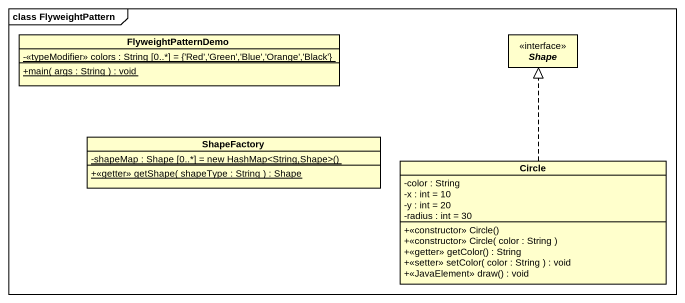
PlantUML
@startuml
mainframe class FlyweightPattern
hide circle
hide empty members
skinparam classAttributeIconSize 0
class FlyweightPatternDemo {
  {static} -<<typeModifier>> colors : String [0..*] = {'Red','Green','Blue','Orange','Black'}
  {static} +main( args : String ) : void
}
interface Shape
class ShapeFactory {
  {static} {field} -shapeMap : Shape [0..*] = new HashMap<String,Shape>()
  {static} +<<getter>> getShape( shapeType : String ) : Shape
}
class "Circle" as Circle_ {
  -color : String
  -x : int = 10
  -y : int = 20
  -radius : int = 30
  +<<constructor>> Circle()
  +<<constructor>> Circle( color : String )
  +<<getter>> getColor() : String
  +<<setter>> setColor( color : String ) : void
  +<<JavaElement>> draw() : void
}
Circle_ .up.|> Shape
@enduml
